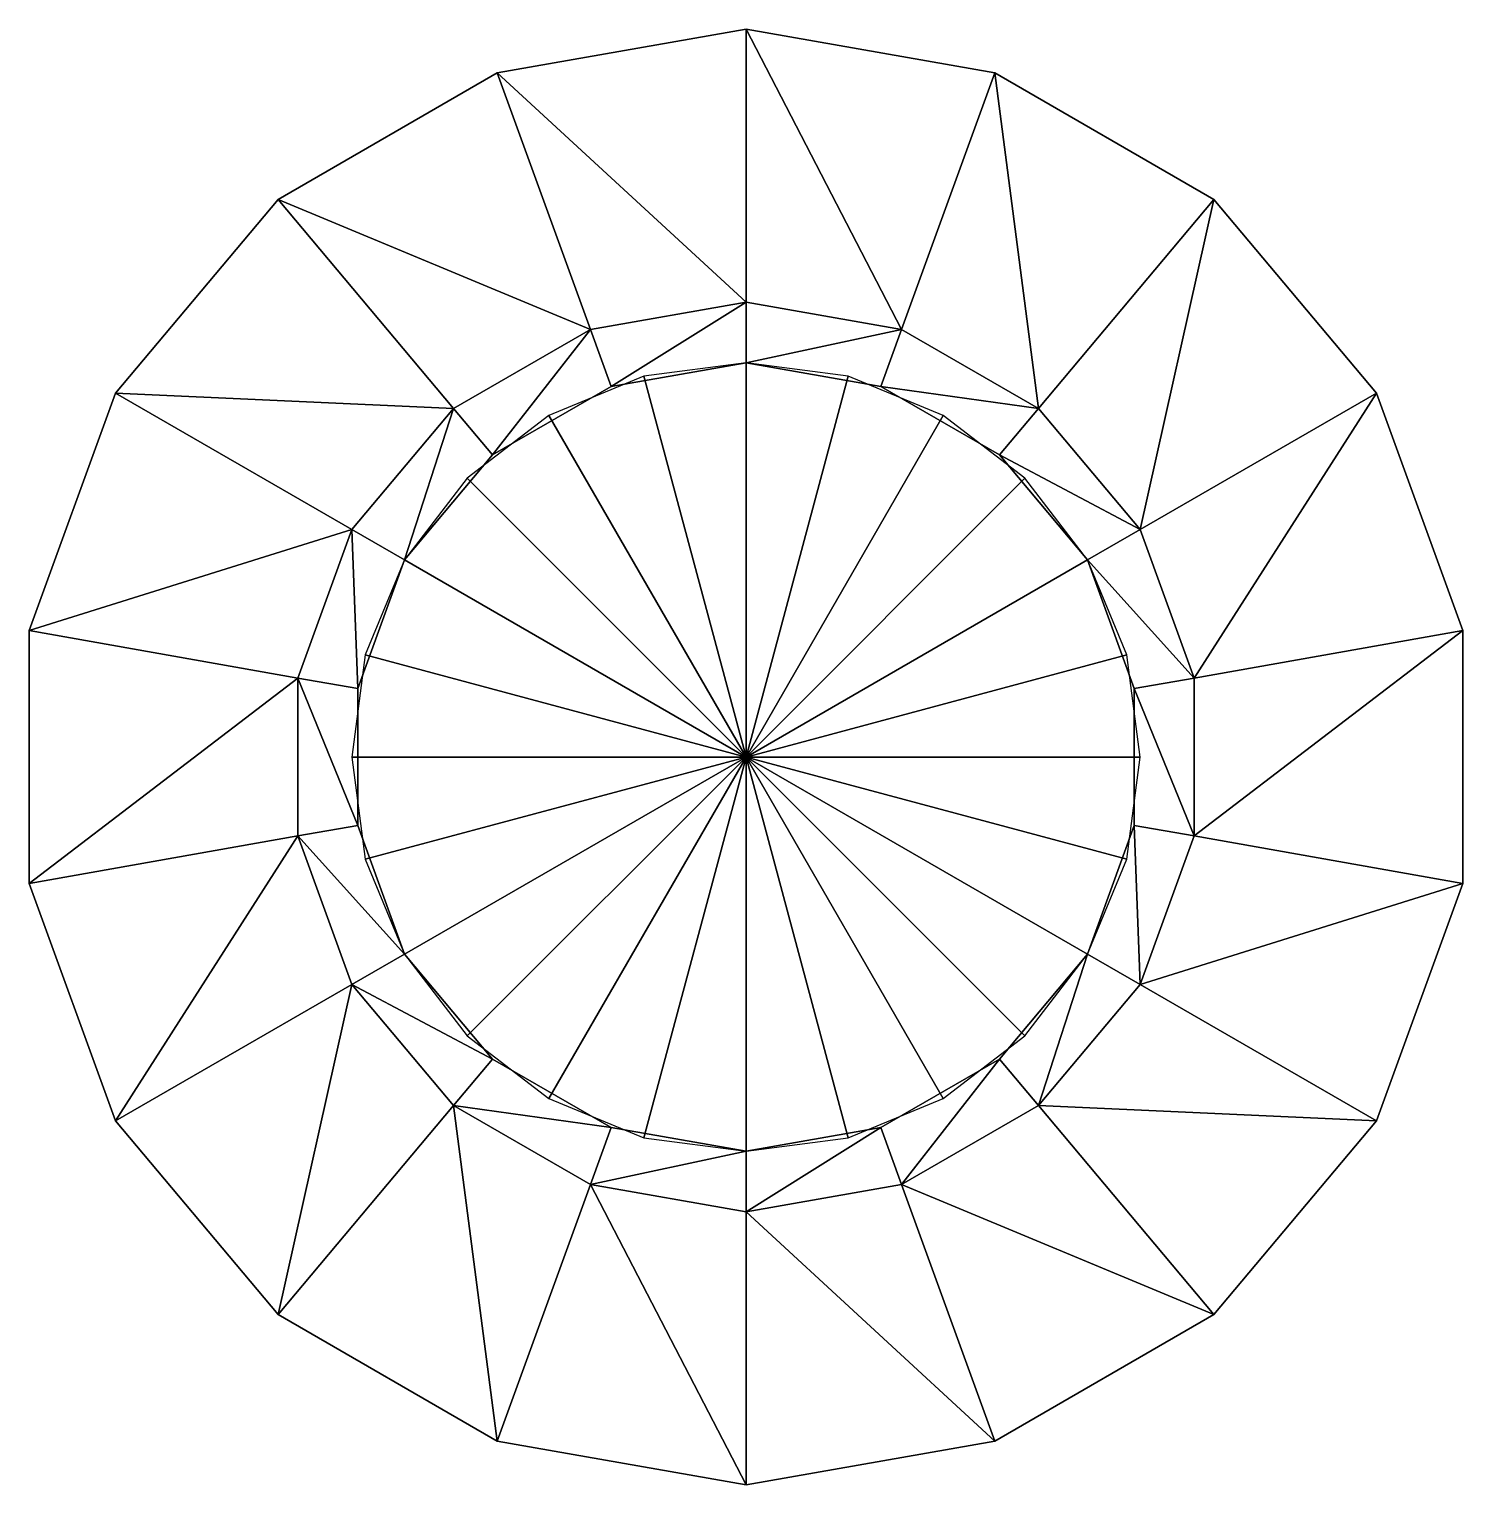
# Model space of a CAD drawing. Extents: x -1.2 to 1.2, y -1.22 to 1.22.
import ezdxf

# ---------------------------------------------------------------- set-up
doc = ezdxf.new("R2010")
doc.units = 0
doc.header["$LTSCALE"] = 2
doc.layers.get('0').update_dxf_attribs({"linetype": 'CONTINUOUS'})

msp = doc.modelspace()

# ---------------------------------------------------------------- meshes
at = {"color": 0, "linetype": 'BYBLOCK'}
mesh = msp.add_polyface(dxfattribs=at)
corners = [(0, 0.762, 0.762), (0, 0.6604, 0.762), (0.2606, 0.716, 0.762), (0.2259, 0.6206, 0.762), (0.2606, 0.716, 0.4064), (0.417, 1.1457, 0.4064), (0, 1.2192, 0.4064), (0, 0.762, 0.4064), (-0.417, 1.1457, 0.4064), (-0.2606, 0.716, 0.4064), (-0.2606, 0.716, 0.762), (-0.2259, 0.6206, 0.762), (-0.7837, 0.934, 0.4064), (-0.4898, 0.5837, 0.4064), (-0.4898, 0.5837, 0.762), (-0.4245, 0.5059, 0.762), (-1.0559, 0.6096, 0.4064), (-0.6599, 0.381, 0.4064), (-0.6599, 0.381, 0.762), (-0.5719, 0.3302, 0.762), (-1.2007, 0.2117, 0.4064), (-0.7504, 0.1323, 0.4064), (-0.7504, 0.1323, 0.762), (-0.6504, 0.1147, 0.762), (-1.2007, -0.2117, 0.4064), (-0.7504, -0.1323, 0.4064), (-0.7504, -0.1323, 0.762), (-0.6504, -0.1147, 0.762), (-1.0559, -0.6096, 0.4064), (-0.6599, -0.381, 0.4064), (-0.6599, -0.381, 0.762), (-0.5719, -0.3302, 0.762), (-0.7837, -0.934, 0.4064), (-0.4898, -0.5837, 0.4064), (-0.4898, -0.5837, 0.762), (-0.4245, -0.5059, 0.762), (-0.417, -1.1457, 0.4064), (-0.2606, -0.716, 0.4064), (-0.2606, -0.716, 0.762), (-0.2259, -0.6206, 0.762), (0, -1.2192, 0.4064), (0, -0.762, 0.4064), (0, -0.762, 0.762), (0, -0.6604, 0.762), (0.417, -1.1457, 0.4064), (0.2606, -0.716, 0.4064), (0.2606, -0.716, 0.762), (0.2259, -0.6206, 0.762), (0.7837, -0.934, 0.4064), (0.4898, -0.5837, 0.4064), (0.4898, -0.5837, 0.762), (0.4245, -0.5059, 0.762), (1.0559, -0.6096, 0.4064), (0.6599, -0.381, 0.4064), (0.6599, -0.381, 0.762), (0.5719, -0.3302, 0.762), (1.2007, -0.2117, 0.4064), (0.7504, -0.1323, 0.4064), (0.7504, -0.1323, 0.762), (0.6504, -0.1147, 0.762), (1.2007, 0.2117, 0.4064), (0.7504, 0.1323, 0.4064), (0.7504, 0.1323, 0.762), (0.6504, 0.1147, 0.762), (1.0559, 0.6096, 0.4064), (0.6599, 0.381, 0.4064), (0.6599, 0.381, 0.762), (0.5719, 0.3302, 0.762), (0.7837, 0.934, 0.4064), (0.4898, 0.5837, 0.4064), (0.4898, 0.5837, 0.762), (0.4245, 0.5059, 0.762)]
mesh.append_faces([[corners[k] for k in face] for face in [(0, 1, 2), (3, 2, 1), (10, 11, 0), (1, 0, 11), (14, 15, 10), (11, 10, 15), (18, 19, 14), (15, 14, 19), (22, 23, 18), (19, 18, 23), (26, 27, 22), (23, 22, 27), (30, 31, 26), (27, 26, 31), (34, 35, 30), (31, 30, 35), (38, 39, 34), (35, 34, 39), (42, 43, 38), (39, 38, 43), (46, 47, 42), (43, 42, 47), (50, 51, 46), (47, 46, 51), (54, 55, 50), (51, 50, 55), (58, 59, 54), (55, 54, 59), (62, 63, 58), (59, 58, 63), (66, 67, 62), (63, 62, 67), (70, 71, 66), (67, 66, 71), (2, 3, 70), (71, 70, 3)]], dxfattribs={"vtx0": -1, "vtx1": -1, "color": 0})
mesh.append_faces([[corners[k] for k in face] for face in [(4, 5, 6), (6, 7, 4), (7, 6, 8), (8, 9, 7), (9, 8, 12), (12, 13, 9), (13, 12, 16), (16, 17, 13), (17, 16, 20), (20, 21, 17), (21, 20, 24), (24, 25, 21), (25, 24, 28), (28, 29, 25), (29, 28, 32), (32, 33, 29), (33, 32, 36), (36, 37, 33), (37, 36, 40), (40, 41, 37), (41, 40, 44), (44, 45, 41), (45, 44, 48), (48, 49, 45), (49, 48, 52), (52, 53, 49), (53, 52, 56), (56, 57, 53), (57, 56, 60), (60, 61, 57), (61, 60, 64), (64, 65, 61), (65, 64, 68), (68, 69, 65), (69, 68, 5), (5, 4, 69)]], dxfattribs={"vtx0": -1, "vtx2": -1, "color": 0})
mesh = msp.add_polyface(dxfattribs=at)
corners = [(0.2606, 0.716, 0.762), (0.4898, 0.5837, 0.762), (0.2606, 0.716, 0.4064), (0.4898, 0.5837, 0.4064), (0.417, 1.1457, 0.4064), (0.7837, 0.934, 0.4064), (0.417, 1.1457, 0.3302), (0.7837, 0.934, 0.3302), (0.4245, 0.5059, 0.762), (0.4245, 0.5059), (0.2259, 0.6206, 0.762), (0.2259, 0.6206), (0, 1.2192, 0.4064), (0, 1.2192, 0.3302), (0, 0.762, 0.762), (0, 0.762, 0.4064), (0, 0.6604, 0.762), (0, 0.6604), (-0.417, 1.1457, 0.4064), (-0.417, 1.1457, 0.3302), (-0.2606, 0.716, 0.762), (-0.2606, 0.716, 0.4064), (-0.2259, 0.6206, 0.762), (-0.2259, 0.6206), (-0.7837, 0.934, 0.4064), (-0.7837, 0.934, 0.3302), (-0.4898, 0.5837, 0.762), (-0.4898, 0.5837, 0.4064), (-0.4245, 0.5059, 0.762), (-0.4245, 0.5059), (-1.0559, 0.6096, 0.4064), (-1.0559, 0.6096, 0.3302), (-0.6599, 0.381, 0.762), (-0.6599, 0.381, 0.4064), (-0.5719, 0.3302, 0.762), (-0.5719, 0.3302), (-1.2007, 0.2117, 0.4064), (-1.2007, 0.2117, 0.3302), (-0.7504, 0.1323, 0.762), (-0.7504, 0.1323, 0.4064), (-0.6504, 0.1147, 0.762), (-0.6504, 0.1147), (-1.2007, -0.2117, 0.4064), (-1.2007, -0.2117, 0.3302), (-0.7504, -0.1323, 0.762), (-0.7504, -0.1323, 0.4064), (-0.6504, -0.1147, 0.762), (-0.6504, -0.1147), (-1.0559, -0.6096, 0.4064), (-1.0559, -0.6096, 0.3302), (-0.6599, -0.381, 0.762), (-0.6599, -0.381, 0.4064), (-0.5719, -0.3302, 0.762), (-0.5719, -0.3302), (-0.7837, -0.934, 0.4064), (-0.7837, -0.934, 0.3302), (-0.4898, -0.5837, 0.762), (-0.4898, -0.5837, 0.4064), (-0.4245, -0.5059, 0.762), (-0.4245, -0.5059), (-0.417, -1.1457, 0.4064), (-0.417, -1.1457, 0.3302), (-0.2606, -0.716, 0.762), (-0.2606, -0.716, 0.4064), (-0.2259, -0.6206, 0.762), (-0.2259, -0.6206), (0, -1.2192, 0.4064), (0, -1.2192, 0.3302), (0, -0.762, 0.762), (0, -0.762, 0.4064), (0, -0.6604, 0.762), (0, -0.6604), (0.417, -1.1457, 0.4064), (0.417, -1.1457, 0.3302), (0.2606, -0.716, 0.762), (0.2606, -0.716, 0.4064), (0.2259, -0.6206, 0.762), (0.2259, -0.6206), (0.7837, -0.934, 0.4064), (0.7837, -0.934, 0.3302), (0.4898, -0.5837, 0.762), (0.4898, -0.5837, 0.4064), (0.4245, -0.5059, 0.762), (0.4245, -0.5059), (1.0559, -0.6096, 0.4064), (1.0559, -0.6096, 0.3302), (0.6599, -0.381, 0.762), (0.6599, -0.381, 0.4064), (0.5719, -0.3302, 0.762), (0.5719, -0.3302), (1.2007, -0.2117, 0.4064), (1.2007, -0.2117, 0.3302), (0.7504, -0.1323, 0.762), (0.7504, -0.1323, 0.4064), (0.6504, -0.1147, 0.762), (0.6504, -0.1147), (1.2007, 0.2117, 0.4064), (1.2007, 0.2117, 0.3302), (0.7504, 0.1323, 0.762), (0.7504, 0.1323, 0.4064), (0.6504, 0.1147, 0.762), (0.6504, 0.1147), (1.0559, 0.6096, 0.4064), (1.0559, 0.6096, 0.3302), (0.6599, 0.381, 0.762), (0.6599, 0.381, 0.4064), (0.5719, 0.3302, 0.762), (0.5719, 0.3302), (0.4898, 0.5837, 0.3302), (0.6599, 0.381, 0.3302), (0.4898, 0.5837), (0.6599, 0.381), (0.7504, 0.1323, 0.3302), (0.7504, 0.1323), (0.7504, -0.1323, 0.3302), (0.7504, -0.1323), (0.6599, -0.381, 0.3302), (0.6599, -0.381), (0.4898, -0.5837, 0.3302), (0.4898, -0.5837), (0.2606, -0.716, 0.3302), (0.2606, -0.716), (0, -0.762, 0.3302), (0, -0.762), (-0.2606, -0.716, 0.3302), (-0.2606, -0.716), (-0.4898, -0.5837, 0.3302), (-0.4898, -0.5837), (-0.6599, -0.381, 0.3302), (-0.6599, -0.381), (-0.7504, -0.1323, 0.3302), (-0.7504, -0.1323), (-0.7504, 0.1323, 0.3302), (-0.7504, 0.1323), (-0.6599, 0.381, 0.3302), (-0.6599, 0.381), (-0.4898, 0.5837, 0.3302), (-0.4898, 0.5837), (-0.2606, 0.716, 0.3302), (-0.2606, 0.716), (0, 0.762, 0.3302), (0, 0.762), (0.2606, 0.716, 0.3302), (0.2606, 0.716)]
mesh.append_faces([[corners[k] for k in face] for face in [(8, 9, 10), (11, 10, 9), (10, 11, 16), (17, 16, 11), (16, 17, 22), (23, 22, 17), (22, 23, 28), (29, 28, 23), (28, 29, 34), (35, 34, 29), (34, 35, 40), (41, 40, 35), (40, 41, 46), (47, 46, 41), (46, 47, 52), (53, 52, 47), (52, 53, 58), (59, 58, 53), (58, 59, 64), (65, 64, 59), (64, 65, 70), (71, 70, 65), (70, 71, 76), (77, 76, 71), (76, 77, 82), (83, 82, 77), (82, 83, 88), (89, 88, 83), (88, 89, 94), (95, 94, 89), (94, 95, 100), (101, 100, 95), (100, 101, 106), (107, 106, 101), (106, 107, 8), (9, 8, 107)]], dxfattribs={"vtx0": -1, "vtx1": -1, "color": 0})
mesh.append_faces([[corners[k] for k in face] for face in [(0, 1, 2), (3, 2, 1), (4, 5, 6), (7, 6, 5), (12, 4, 13), (6, 13, 4), (14, 0, 15), (2, 15, 0), (18, 12, 19), (13, 19, 12), (20, 14, 21), (15, 21, 14), (24, 18, 25), (19, 25, 18), (26, 20, 27), (21, 27, 20), (30, 24, 31), (25, 31, 24), (32, 26, 33), (27, 33, 26), (36, 30, 37), (31, 37, 30), (38, 32, 39), (33, 39, 32), (42, 36, 43), (37, 43, 36), (44, 38, 45), (39, 45, 38), (48, 42, 49), (43, 49, 42), (50, 44, 51), (45, 51, 44), (54, 48, 55), (49, 55, 48), (56, 50, 57), (51, 57, 50), (60, 54, 61), (55, 61, 54), (62, 56, 63), (57, 63, 56), (66, 60, 67), (61, 67, 60), (68, 62, 69), (63, 69, 62), (72, 66, 73), (67, 73, 66), (74, 68, 75), (69, 75, 68), (78, 72, 79), (73, 79, 72), (80, 74, 81), (75, 81, 74), (84, 78, 85), (79, 85, 78), (86, 80, 87), (81, 87, 80), (90, 84, 91), (85, 91, 84), (92, 86, 93), (87, 93, 86), (96, 90, 97), (91, 97, 90), (98, 92, 99), (93, 99, 92), (102, 96, 103), (97, 103, 96), (104, 98, 105), (99, 105, 98), (5, 102, 7), (103, 7, 102), (1, 104, 3), (105, 3, 104), (108, 109, 110), (111, 110, 109), (109, 112, 111), (113, 111, 112), (112, 114, 113), (115, 113, 114), (114, 116, 115), (117, 115, 116), (116, 118, 117), (119, 117, 118), (118, 120, 119), (121, 119, 120), (120, 122, 121), (123, 121, 122), (122, 124, 123), (125, 123, 124), (124, 126, 125), (127, 125, 126), (126, 128, 127), (129, 127, 128), (128, 130, 129), (131, 129, 130), (130, 132, 131), (133, 131, 132), (132, 134, 133), (135, 133, 134), (134, 136, 135), (137, 135, 136), (136, 138, 137), (139, 137, 138), (138, 140, 139), (141, 139, 140), (140, 142, 141), (143, 141, 142), (142, 108, 143), (110, 143, 108)]], dxfattribs={"vtx1": -1, "color": 0})
at = {"color": 43, "linetype": 'BYBLOCK'}
mesh = msp.add_polyface(dxfattribs=at)
corners = [(0, 0, 0.5588), (0.6379, -0.1709, 0.5588), (0.6604, 0, 0.5588), (0.5719, -0.3302, 0.5588), (0.467, -0.467, 0.5588), (0.3302, -0.5719, 0.5588), (0.1709, -0.6379, 0.5588), (0, -0.6604, 0.5588), (-0.1709, -0.6379, 0.5588), (-0.3302, -0.5719, 0.5588), (-0.467, -0.467, 0.5588), (-0.5719, -0.3302, 0.5588), (-0.6379, -0.1709, 0.5588), (-0.6604, 0, 0.5588), (-0.6379, 0.1709, 0.5588), (-0.5719, 0.3302, 0.5588), (-0.467, 0.467, 0.5588), (-0.3302, 0.5719, 0.5588), (-0.1709, 0.6379, 0.5588), (0, 0.6604, 0.5588), (0.1709, 0.6379, 0.5588), (0.3302, 0.5719, 0.5588), (0.467, 0.467, 0.5588), (0.5719, 0.3302, 0.5588), (0.6379, 0.1709, 0.5588)]
mesh.append_faces([[corners[k] for k in face] for face in [(0, 1, 2), (0, 3, 1), (0, 4, 3), (0, 5, 4), (0, 6, 5), (0, 7, 6), (0, 8, 7), (0, 9, 8), (0, 10, 9), (0, 11, 10), (0, 12, 11), (0, 13, 12), (0, 14, 13), (0, 15, 14), (0, 16, 15), (0, 17, 16), (0, 18, 17), (0, 19, 18), (0, 20, 19), (0, 21, 20), (0, 22, 21), (0, 23, 22), (0, 24, 23), (0, 2, 24)]], dxfattribs={"vtx0": -1, "vtx2": -1, "color": 43})

doc.saveas('drawing.dxf')
